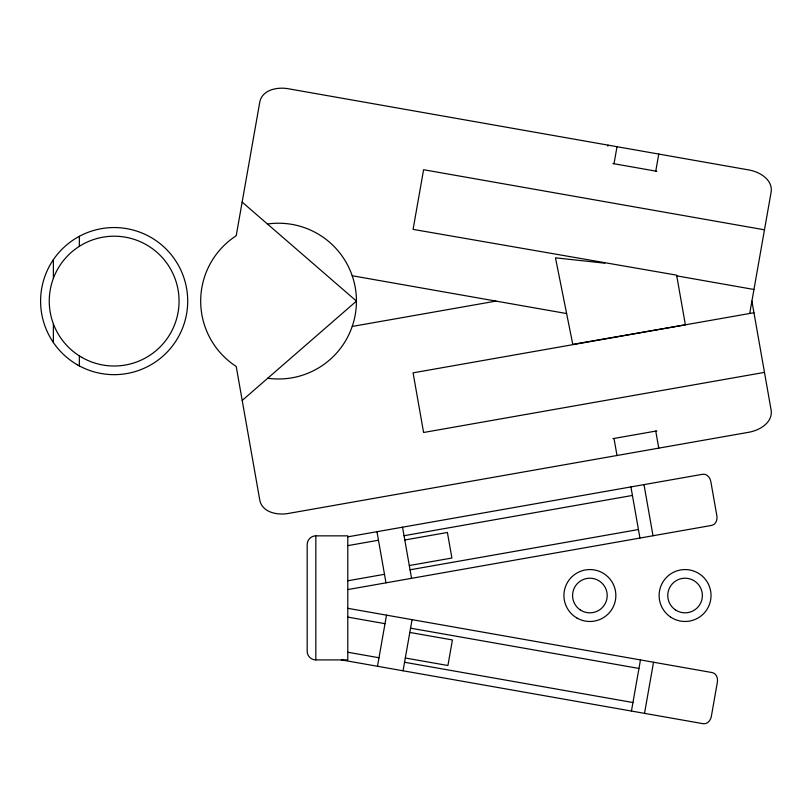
<?xml version="1.0" encoding="UTF-8"?>
<svg xmlns="http://www.w3.org/2000/svg" width="812" height="812" viewBox="0 0 812 812"><rect width="100%" height="100%" fill="white"/><g stroke="black" fill="none" stroke-linecap="round" stroke-linejoin="round"><path stroke-width="1.22" d="M377.489 666.276L386.512 615.141M403.056 670.783L412.07 619.657M607.873 146.19L608.066 145.125M614.004 163.75L617.018 146.708M655.761 171.109L658.765 154.067M631.442 711.058L640.465 659.923M644.515 713.362L653.528 662.227M749.72 313.473L771.238 191.47C772.486 179.208 759.179 171.667 748.674 169.921L288.493 88.782C278.029 86.823 262.936 89.361 259.921 101.317L236.211 235.744A77.881 77.881 0 0 0 236.211 366.456L259.921 500.892C262.936 512.839 278.029 515.376 288.493 513.428L748.674 432.278C759.179 430.533 772.486 422.991 771.238 410.73L751.902 301.1M242.209 400.438L356.448 301.1L242.149 202.086M352.205 326.454L495.98 301.1M753.952 312.732L413.075 372.84L423.6 432.491L764.468 372.383M612.918 438.642L656.847 430.898M347.79 536.844L702.796 474.249C707.039 473.609 710.267 477.801 710.835 481.617L716.844 515.711C717.605 519.497 716.011 524.532 711.809 525.384L347.79 589.573M347.79 545.634L378.473 540.224M404.041 535.717L632.426 495.442M404.792 539.98L447.402 532.469L451.908 558.027L409.299 565.548M347.79 580.783L384.492 574.307M410.05 569.801L638.445 529.536M315.746 535.849C311.158 535.778 307.068 539.909 307.18 544.497L307.18 651.254C307.068 655.883 311.209 660.034 315.838 659.912L347.79 659.912L347.79 535.849L315.838 535.849L315.838 659.912M604.818 263.179L555.479 257.83L572.785 344.369L685.379 324.82L676.619 275.146L413.075 229.37L423.6 169.718L764.468 229.816M612.918 163.557L656.847 171.302M676.751 275.857L753.952 289.478M352.205 275.745L566.624 313.554M347.79 608.32L712.327 672.6C716.499 673.432 718.112 678.426 717.372 682.181L711.353 716.357C710.784 720.173 707.556 724.365 703.314 723.725L341.395 659.912M347.79 617.1L385.01 623.667M410.567 628.173L638.963 668.449M409.816 632.436L452.426 639.947L447.919 665.515L405.31 658.004M347.79 652.249L378.991 657.75M404.559 662.267L632.944 702.532M655.761 431.091L658.765 448.133M643.997 484.622L653.01 535.747M630.924 486.926L639.947 538.051M614.004 438.45L617.018 455.502M402.539 527.191L411.552 578.327M376.971 531.698L385.994 582.833M79.343 236.312L79.343 246.33M79.343 355.879L79.343 365.897M53.379 259.667L53.379 278.333M53.379 323.876L53.379 342.532M267.463 224.021A77.881 77.881 0 0 1 356.448 300.958A77.881 77.881 0 0 1 267.757 378.23M675.371 609.853A17.306 17.306 0 0 0 702.339 596.749A17.306 17.306 0 0 0 677.512 579.951A17.306 17.306 0 0 0 675.371 609.853M670.529 617.018A25.964 25.964 0 0 0 710.967 597.368A25.964 25.964 0 0 0 673.737 572.166A25.964 25.964 0 0 0 670.529 617.018M580.184 609.853A17.306 17.306 0 0 0 607.153 596.749A17.306 17.306 0 0 0 582.326 579.951A17.306 17.306 0 0 0 580.184 609.853M576.906 618.003A25.964 25.964 0 0 0 615.851 595.521A25.964 25.964 0 0 0 576.906 573.039A25.964 25.964 0 0 0 576.906 618.003M77.373 364.801A73.557 73.557 0 0 0 187.704 301.1A73.557 73.557 0 0 0 77.373 237.398A73.557 73.557 0 0 0 77.373 364.801M81.707 357.31A64.899 64.899 0 0 0 179.056 301.1A64.899 64.899 0 0 0 81.707 244.899A64.899 64.899 0 0 0 81.707 357.31"/></g></svg>
